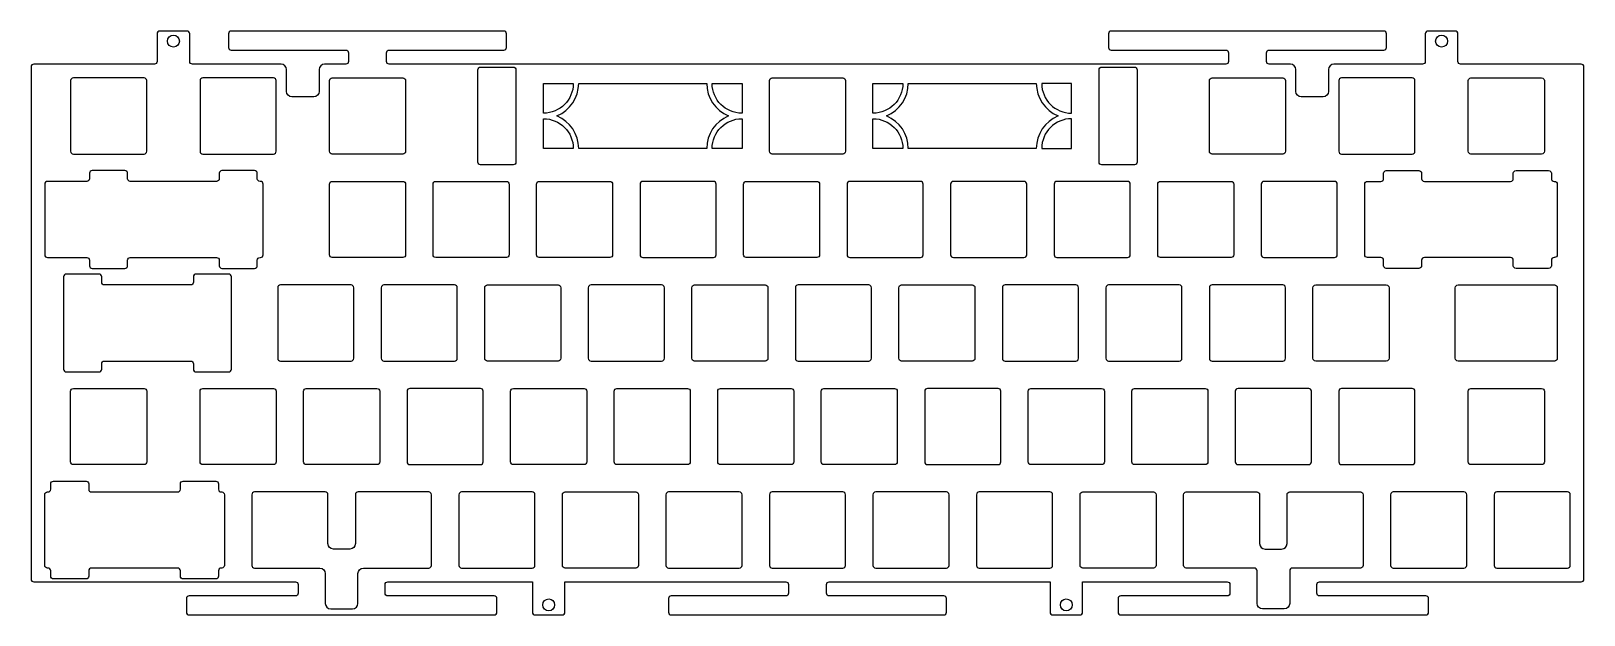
# Model space of a CAD drawing. Header units: millimetres. Extents: x -286 to 0, y -6 to 101.
import ezdxf

# ---------------------------------------------------------------- set-up
doc = ezdxf.new("R2010")
doc.units = ezdxf.units.MM
doc.layers.get('0').update_dxf_attribs({"linetype": 'CONTINUOUS'})

msp = doc.modelspace()

# ---------------------------------------------------------------- linework, layer by layer
for points in [[(-92.25, 0), (-65.65, 0, -0.414213562), (-65.15, -0.5), (-65.15, -2.1, -0.414213562), (-65.65, -2.6), (-85.225, -2.6, 0.414213562), (-85.725, -3.1), (-85.725, -5.6, 0.414213562), (-85.225, -6.1), (-29.075, -6.1, 0.414213562), (-28.575, -5.6), (-28.575, -3.1, 0.414213562), (-29.075, -2.6), (-48.65, -2.6, -0.414213562), (-49.15, -2.1), (-49.15, -0.5, -0.414213562), (-48.65, 0), (-0.5, 0, 0.414213562), (0, 0.5), (0, 94.75, 0.414213562), (-0.5, 95.25), (-22.69375, 95.25, -0.414213562), (-23.19375, 95.75), (-23.19375, 100.85, 0.414213562), (-23.69375, 101.35), (-28.69375, 101.35, 0.414213562), (-29.19375, 100.85), (-29.19375, 95.75, -0.414213562), (-29.69375, 95.25), (-46.00625, 95.25, 0.414213562), (-47.00625, 94.25), (-47.00625, 90.25, -0.414213562), (-48.00625, 89.25), (-52.00625, 89.25, -0.414213562), (-53.00625, 90.25), (-53.00625, 94.25, 0.414213562), (-54.00625, 95.25), (-57.9125, 95.25, -0.414213562), (-58.4125, 95.75), (-58.4125, 97.35, -0.414213562), (-57.9125, 97.85), (-36.8375, 97.85, 0.414213562), (-36.3375, 98.35), (-36.3375, 100.85, 0.414213562), (-36.8375, 101.35), (-86.9875, 101.35, 0.414213562), (-87.4875, 100.85), (-87.4875, 98.35, 0.414213562), (-86.9875, 97.85), (-65.9125, 97.85, -0.414213562), (-65.4125, 97.35), (-65.4125, 95.75, -0.414213562), (-65.9125, 95.25), (-219.8375, 95.25, -0.414213562), (-220.3375, 95.75), (-220.3375, 97.35, -0.414213562), (-219.8375, 97.85), (-198.762, 97.85, 0.414213562), (-198.262, 98.35), (-198.262, 100.85, 0.414213562), (-198.762, 101.35), (-248.912, 101.35, 0.414213562), (-249.412, 100.85), (-249.412, 98.35, 0.414213562), (-248.912, 97.85), (-227.8375, 97.85, -0.414213562), (-227.3375, 97.35), (-227.3375, 95.75, -0.414213562), (-227.8375, 95.25), (-231.74375, 95.25, 0.414213562), (-232.74375, 94.25), (-232.74375, 90.25, -0.414213562), (-233.74375, 89.25), (-237.74375, 89.25, -0.414213562), (-238.74375, 90.25), (-238.74375, 94.25, 0.414213562), (-239.74375, 95.25), (-256.05625, 95.25, -0.414213562), (-256.55625, 95.75), (-256.55625, 100.85, 0.414213562), (-257.05625, 101.35), (-262.05625, 101.35, 0.414213562), (-262.55625, 100.85), (-262.55625, 95.75, -0.414213562), (-263.05625, 95.25), (-285.25, 95.25, 0.414213562), (-285.75, 94.75), (-285.75, 0.5, 0.414213562), (-285.25, 0), (-237.1, 0, -0.414213562), (-236.6, -0.5), (-236.6, -2.1, -0.414213562), (-237.1, -2.6), (-256.675, -2.6, 0.414213562), (-257.175, -3.1), (-257.175, -5.6, 0.414213562), (-256.675, -6.1), (-200.525, -6.1, 0.414213562), (-200.025, -5.6), (-200.025, -3.1, 0.414213562), (-200.525, -2.6), (-220.1, -2.6, -0.414213562), (-220.6, -2.1), (-220.6, -0.5, -0.414213562), (-220.1, 0), (-193.5, 0), (-193.5, -5.6, 0.414213562), (-193, -6.1), (-188, -6.1, 0.414213562), (-187.5, -5.6), (-187.5, 0), (-146.875, 0, -0.414213562), (-146.375, -0.5), (-146.375, -2.1, -0.414213562), (-146.875, -2.6), (-167.95, -2.6, 0.414213562), (-168.45, -3.1), (-168.45, -5.6, 0.414213562), (-167.95, -6.1), (-117.8, -6.1, 0.414213562), (-117.3, -5.6), (-117.3, -3.1, 0.414213562), (-117.8, -2.6), (-138.875, -2.6, -0.414213562), (-139.375, -2.1), (-139.375, -0.5, -0.414213562), (-138.875, 0), (-98.25, 0), (-98.25, -5.6, 0.414213562), (-97.75, -6.1), (-92.75, -6.1, 0.414213562), (-92.25, -5.6)], [(-203.525, 77.225), (-203.525, 94.225, -0.414213562), (-203.025, 94.725), (-197.025, 94.725, -0.414213562), (-196.525, 94.225), (-196.525, 77.225, -0.414213562), (-197.025, 76.725), (-203.025, 76.725, -0.414213562)], [(-82.725, 76.725), (-88.725, 76.725, -0.414213562), (-89.225, 77.225), (-89.225, 94.225, -0.414213562), (-88.725, 94.725), (-82.725, 94.725, -0.414213562), (-82.225, 94.225), (-82.225, 77.225, -0.414213562)], [(-277.9625, 92.725, 0.414213562), (-278.4625, 92.225), (-278.4625, 79.225, 0.414213562), (-277.9625, 78.725), (-264.9625, 78.725, 0.414213562), (-264.4625, 79.225), (-264.4625, 92.225, 0.414213562), (-264.9625, 92.725)], [(-254.65, 79.225, 0.414213562), (-254.15, 78.725), (-241.15, 78.725, 0.414213562), (-240.65, 79.225), (-240.65, 92.225, 0.414213562), (-241.15, 92.725), (-254.15, 92.725, 0.414213562), (-254.65, 92.225)], [(-230.3375, 92.725), (-217.3375, 92.725, -0.414213562), (-216.8375, 92.225), (-216.8375, 79.225, -0.414213562), (-217.3375, 78.725), (-230.3375, 78.725, -0.414213562), (-230.8375, 79.225), (-230.8375, 92.225, -0.414213562)], [(-191.475, 86.225), (-191.475, 91.725), (-185.975, 91.725, -0.414213562)], [(-157.425, 85.725, 0.302775638), (-161.425, 79.725), (-184.975, 79.725, 0.302775638), (-188.975, 85.725, 0.302775638), (-184.975, 91.725), (-161.425, 91.725, 0.302775638)], [(-154.925, 91.725), (-154.925, 86.225, -0.414213562), (-160.425, 91.725)], [(-149.875, 79.225), (-149.875, 92.225, -0.414213562), (-149.375, 92.725), (-136.375, 92.725, -0.414213562), (-135.875, 92.225), (-135.875, 79.225, -0.414213562), (-136.375, 78.725), (-149.375, 78.725, -0.414213562)], [(-130.825, 86.225), (-130.825, 91.725), (-125.325, 91.725, -0.414213562)], [(-100.775, 91.725, 0.302775638), (-96.775, 85.725, 0.302775638), (-100.775, 79.725), (-124.325, 79.725, 0.302775638), (-128.325, 85.725, 0.302775638), (-124.325, 91.725)], [(-99.775, 91.725, 0.414213562), (-94.275, 86.225), (-94.275, 91.725)], [(-68.9125, 79.225), (-68.9125, 92.225, -0.414213562), (-68.4125, 92.725), (-55.4125, 92.725, -0.414213562), (-54.9125, 92.225), (-54.9125, 79.225, -0.414213562), (-55.4125, 78.725), (-68.4125, 78.725, -0.414213562)], [(-44.6, 92.725, 0.414213562), (-45.1, 92.225), (-45.1, 79.225, 0.414213562), (-44.6, 78.725), (-31.6, 78.725, 0.414213562), (-31.1, 79.225), (-31.1, 92.225, 0.414213562), (-31.6, 92.725)], [(-20.7875, 92.725), (-7.7875, 92.725, -0.414213562), (-7.2875, 92.225), (-7.2875, 79.225, -0.414213562), (-7.7875, 78.725), (-20.7875, 78.725, -0.414213562), (-21.2875, 79.225), (-21.2875, 92.225, -0.414213562)], [(-191.475, 79.725), (-191.475, 85.225, -0.414213562), (-185.975, 79.725)], [(-154.925, 79.725), (-160.425, 79.725, -0.414213562), (-154.925, 85.225)], [(-130.825, 79.725), (-130.825, 85.225, -0.414213562), (-125.325, 79.725)], [(-94.275, 85.225, 0.414213562), (-99.775, 79.725), (-94.275, 79.725)], [(-250.61825, 75.675, 0.414213562), (-251.11825, 75.175), (-251.11825, 74.175, -0.414213562), (-251.61825, 73.675), (-267.49425, 73.675, -0.414213562), (-267.99425, 74.175), (-267.99425, 75.175, 0.414213562), (-268.49425, 75.675), (-274.49425, 75.675, 0.414213562), (-274.99425, 75.175), (-274.99425, 74.175, -0.414213562), (-275.49425, 73.675), (-282.725, 73.675, 0.414213562), (-283.225, 73.175), (-283.225, 60.175, 0.414213562), (-282.725, 59.675), (-275.49425, 59.675, -0.414213562), (-274.99425, 59.175), (-274.99425, 58.175, 0.414213562), (-274.49425, 57.675), (-268.49425, 57.675, 0.414213562), (-267.99425, 58.175), (-267.99425, 59.175, -0.414213562), (-267.49425, 59.675), (-251.61825, 59.675, -0.414213562), (-251.11825, 59.175), (-251.11825, 58.175, 0.414213562), (-250.61825, 57.675), (-244.61825, 57.675, 0.414213562), (-244.11825, 58.175), (-244.11825, 59.175, -0.414213562), (-243.61825, 59.675), (-243.53125, 59.675, 0.414213562), (-243.03125, 60.175), (-243.03125, 73.175, 0.414213562), (-243.53125, 73.675), (-243.61825, 73.675, -0.414213562), (-244.11825, 74.175), (-244.11825, 75.175, 0.414213562), (-244.61825, 75.675)], [(-36.86925, 74.175), (-36.86925, 75.175, -0.414213562), (-36.36925, 75.675), (-30.36925, 75.675, -0.414213562), (-29.86925, 75.175), (-29.86925, 74.175, 0.414213562), (-29.36925, 73.675), (-13.49325, 73.675, 0.414213562), (-12.99325, 74.175), (-12.99325, 75.175, -0.414213562), (-12.49325, 75.675), (-6.49325, 75.675, -0.414213562), (-5.99325, 75.175), (-5.99325, 74.175, 0.414213562), (-5.49325, 73.675), (-5.40625, 73.675, -0.414213562), (-4.90625, 73.175), (-4.90625, 60.175, -0.414213562), (-5.40625, 59.675), (-5.49325, 59.675, 0.414213562), (-5.99325, 59.175), (-5.99325, 58.175, -0.414213562), (-6.49325, 57.675), (-12.49325, 57.675, -0.414213562), (-12.99325, 58.175), (-12.99325, 59.175, 0.414213562), (-13.49325, 59.675), (-29.36925, 59.675, 0.414213562), (-29.86925, 59.175), (-29.86925, 58.175, -0.414213562), (-30.36925, 57.675), (-36.36925, 57.675, -0.414213562), (-36.86925, 58.175), (-36.86925, 59.175, 0.414213562), (-37.36925, 59.675), (-39.8375, 59.675, -0.414213562), (-40.3375, 60.175), (-40.3375, 73.175, -0.414213562), (-39.8375, 73.675), (-37.36925, 73.675, 0.414213562)], [(-216.8375, 73.175), (-216.8375, 60.175, -0.414213562), (-217.3375, 59.675), (-230.3375, 59.675, -0.414213562), (-230.8375, 60.175), (-230.8375, 73.175, -0.414213562), (-230.3375, 73.675), (-217.3375, 73.675, -0.414213562)], [(-211.2875, 73.675), (-198.2875, 73.675, -0.414213562), (-197.7875, 73.175), (-197.7875, 60.175, -0.414213562), (-198.2875, 59.675), (-211.2875, 59.675, -0.414213562), (-211.7875, 60.175), (-211.7875, 73.175, -0.414213562)], [(-178.7375, 73.175), (-178.7375, 60.175, -0.414213562), (-179.2375, 59.675), (-192.2375, 59.675, -0.414213562), (-192.7375, 60.175), (-192.7375, 73.175, -0.414213562), (-192.2375, 73.675), (-179.2375, 73.675, -0.414213562)], [(-160.1875, 59.675, 0.414213562), (-159.6875, 60.175), (-159.6875, 73.175, 0.414213562), (-160.1875, 73.675), (-173.1875, 73.675, 0.414213562), (-173.6875, 73.175), (-173.6875, 60.175, 0.414213562), (-173.1875, 59.675)], [(-154.6375, 60.175), (-154.6375, 73.175, -0.414213562), (-154.1375, 73.675), (-141.1375, 73.675, -0.414213562), (-140.6375, 73.175), (-140.6375, 60.175, -0.414213562), (-141.1375, 59.675), (-154.1375, 59.675, -0.414213562)], [(-135.0875, 73.675, 0.414213562), (-135.5875, 73.175), (-135.5875, 60.175, 0.414213562), (-135.0875, 59.675), (-122.0875, 59.675, 0.414213562), (-121.5875, 60.175), (-121.5875, 73.175, 0.414213562), (-122.0875, 73.675)], [(-102.5375, 73.175, 0.414213562), (-103.0375, 73.675), (-116.0375, 73.675, 0.414213562), (-116.5375, 73.175), (-116.5375, 60.175, 0.414213562), (-116.0375, 59.675), (-103.0375, 59.675, 0.414213562), (-102.5375, 60.175)], [(-97.4875, 60.175, 0.414213562), (-96.9875, 59.675), (-83.9875, 59.675, 0.414213562), (-83.4875, 60.175), (-83.4875, 73.175, 0.414213562), (-83.9875, 73.675), (-96.9875, 73.675, 0.414213562), (-97.4875, 73.175)], [(-78.4375, 60.175), (-78.4375, 73.175, -0.414213562), (-77.9375, 73.675), (-64.9375, 73.675, -0.414213562), (-64.4375, 73.175), (-64.4375, 60.175, -0.414213562), (-64.9375, 59.675), (-77.9375, 59.675, -0.414213562)], [(-58.8875, 73.675, 0.414213562), (-59.3875, 73.175), (-59.3875, 60.175, 0.414213562), (-58.8875, 59.675), (-45.8875, 59.675, 0.414213562), (-45.3875, 60.175), (-45.3875, 73.175, 0.414213562), (-45.8875, 73.675)], [(-248.88075, 56.125, 0.414213562), (-249.38075, 56.625), (-255.38075, 56.625, 0.414213562), (-255.88075, 56.125), (-255.88075, 55.125, -0.414213562), (-256.38075, 54.625), (-272.25675, 54.625, -0.414213562), (-272.75675, 55.125), (-272.75675, 56.125, 0.414213562), (-273.25675, 56.625), (-279.25675, 56.625, 0.414213562), (-279.75675, 56.125), (-279.75675, 39.125, 0.414213562), (-279.25675, 38.625), (-273.25675, 38.625, 0.414213562), (-272.75675, 39.125), (-272.75675, 40.125, -0.414213562), (-272.25675, 40.625), (-256.38075, 40.625, -0.414213562), (-255.88075, 40.125), (-255.88075, 39.125, 0.414213562), (-255.38075, 38.625), (-249.38075, 38.625, 0.414213562), (-248.88075, 39.125)], [(-239.8625, 54.625, 0.414213562), (-240.3625, 54.125), (-240.3625, 41.125, 0.414213562), (-239.8625, 40.625), (-226.8625, 40.625, 0.414213562), (-226.3625, 41.125), (-226.3625, 54.125, 0.414213562), (-226.8625, 54.625)], [(-207.3125, 54.125, 0.414213562), (-207.8125, 54.625), (-220.8125, 54.625, 0.414213562), (-221.3125, 54.125), (-221.3125, 41.125, 0.414213562), (-220.8125, 40.625), (-207.8125, 40.625, 0.414213562), (-207.3125, 41.125)], [(-201.7625, 54.625), (-188.7625, 54.625, -0.414213562), (-188.2625, 54.125), (-188.2625, 41.125, -0.414213562), (-188.7625, 40.625), (-201.7625, 40.625, -0.414213562), (-202.2625, 41.125), (-202.2625, 54.125, -0.414213562)], [(-169.7125, 40.625, 0.414213562), (-169.2125, 41.125), (-169.2125, 54.125, 0.414213562), (-169.7125, 54.625), (-182.7125, 54.625, 0.414213562), (-183.2125, 54.125), (-183.2125, 41.125, 0.414213562), (-182.7125, 40.625)], [(-164.1625, 41.125), (-164.1625, 54.125, -0.414213562), (-163.6625, 54.625), (-150.6625, 54.625, -0.414213562), (-150.1625, 54.125), (-150.1625, 41.125, -0.414213562), (-150.6625, 40.625), (-163.6625, 40.625, -0.414213562)], [(-144.6125, 54.625, 0.414213562), (-145.1125, 54.125), (-145.1125, 41.125, 0.414213562), (-144.6125, 40.625), (-131.6125, 40.625, 0.414213562), (-131.1125, 41.125), (-131.1125, 54.125, 0.414213562), (-131.6125, 54.625)], [(-112.5625, 40.625), (-125.5625, 40.625, -0.414213562), (-126.0625, 41.125), (-126.0625, 54.125, -0.414213562), (-125.5625, 54.625), (-112.5625, 54.625, -0.414213562), (-112.0625, 54.125), (-112.0625, 41.125, -0.414213562)], [(-93.0125, 54.125, 0.414213562), (-93.5125, 54.625), (-106.5125, 54.625, 0.414213562), (-107.0125, 54.125), (-107.0125, 41.125, 0.414213562), (-106.5125, 40.625), (-93.5125, 40.625, 0.414213562), (-93.0125, 41.125)], [(-87.9625, 41.125, 0.414213562), (-87.4625, 40.625), (-74.4625, 40.625, 0.414213562), (-73.9625, 41.125), (-73.9625, 54.125, 0.414213562), (-74.4625, 54.625), (-87.4625, 54.625, 0.414213562), (-87.9625, 54.125)], [(-55.4125, 40.625, 0.414213562), (-54.9125, 41.125), (-54.9125, 54.125, 0.414213562), (-55.4125, 54.625), (-68.4125, 54.625, 0.414213562), (-68.9125, 54.125), (-68.9125, 41.125, 0.414213562), (-68.4125, 40.625)], [(-49.3625, 54.625), (-36.3625, 54.625, -0.414213562), (-35.8625, 54.125), (-35.8625, 41.125, -0.414213562), (-36.3625, 40.625), (-49.3625, 40.625, -0.414213562), (-49.8625, 41.125), (-49.8625, 54.125, -0.414213562)], [(-23.66875, 41.125), (-23.66875, 54.125, -0.414213562), (-23.16875, 54.625), (-5.40625, 54.625, -0.414213562), (-4.90625, 54.125), (-4.90625, 41.125, -0.414213562), (-5.40625, 40.625), (-23.16875, 40.625, -0.414213562)], [(-264.9625, 21.575), (-277.9625, 21.575, -0.414213562), (-278.4625, 22.075), (-278.4625, 35.075, -0.414213562), (-277.9625, 35.575), (-264.9625, 35.575, -0.414213562), (-264.4625, 35.075), (-264.4625, 22.075, -0.414213562)], [(-254.65, 22.075), (-254.65, 35.075, -0.414213562), (-254.15, 35.575), (-241.15, 35.575, -0.414213562), (-240.65, 35.075), (-240.65, 22.075, -0.414213562), (-241.15, 21.575), (-254.15, 21.575, -0.414213562)], [(-221.6, 35.075), (-221.6, 22.075, -0.414213562), (-222.1, 21.575), (-235.1, 21.575, -0.414213562), (-235.6, 22.075), (-235.6, 35.075, -0.414213562), (-235.1, 35.575), (-222.1, 35.575, -0.414213562)], [(-216.05, 35.575, 0.414213562), (-216.55, 35.075), (-216.55, 22.075, 0.414213562), (-216.05, 21.575), (-203.05, 21.575, 0.414213562), (-202.55, 22.075), (-202.55, 35.075, 0.414213562), (-203.05, 35.575)], [(-184, 21.575), (-197, 21.575, -0.414213562), (-197.5, 22.075), (-197.5, 35.075, -0.414213562), (-197, 35.575), (-184, 35.575, -0.414213562), (-183.5, 35.075), (-183.5, 22.075, -0.414213562)], [(-164.95, 21.575), (-177.95, 21.575, -0.414213562), (-178.45, 22.075), (-178.45, 35.075, -0.414213562), (-177.95, 35.575), (-164.95, 35.575, -0.414213562), (-164.45, 35.075), (-164.45, 22.075, -0.414213562)], [(-145.4, 35.075), (-145.4, 22.075, -0.414213562), (-145.9, 21.575), (-158.9, 21.575, -0.414213562), (-159.4, 22.075), (-159.4, 35.075, -0.414213562), (-158.9, 35.575), (-145.9, 35.575, -0.414213562)], [(-126.85, 21.575), (-139.85, 21.575, -0.414213562), (-140.35, 22.075), (-140.35, 35.075, -0.414213562), (-139.85, 35.575), (-126.85, 35.575, -0.414213562), (-126.35, 35.075), (-126.35, 22.075, -0.414213562)], [(-120.8, 35.575, 0.414213562), (-121.3, 35.075), (-121.3, 22.075, 0.414213562), (-120.8, 21.575), (-107.8, 21.575, 0.414213562), (-107.3, 22.075), (-107.3, 35.075, 0.414213562), (-107.8, 35.575)], [(-88.75, 21.575), (-101.75, 21.575, -0.414213562), (-102.25, 22.075), (-102.25, 35.075, -0.414213562), (-101.75, 35.575), (-88.75, 35.575, -0.414213562), (-88.25, 35.075), (-88.25, 22.075, -0.414213562)], [(-69.2, 35.075), (-69.2, 22.075, -0.414213562), (-69.7, 21.575), (-82.7, 21.575, -0.414213562), (-83.2, 22.075), (-83.2, 35.075, -0.414213562), (-82.7, 35.575), (-69.7, 35.575, -0.414213562)], [(-50.15, 35.075, 0.414213562), (-50.65, 35.575), (-63.65, 35.575, 0.414213562), (-64.15, 35.075), (-64.15, 22.075, 0.414213562), (-63.65, 21.575), (-50.65, 21.575, 0.414213562), (-50.15, 22.075)], [(-31.6, 21.575, 0.414213562), (-31.1, 22.075), (-31.1, 35.075, 0.414213562), (-31.6, 35.575), (-44.6, 35.575, 0.414213562), (-45.1, 35.075), (-45.1, 22.075, 0.414213562), (-44.6, 21.575)], [(-7.2875, 35.075), (-7.2875, 22.075, -0.414213562), (-7.7875, 21.575), (-20.7875, 21.575, -0.414213562), (-21.2875, 22.075), (-21.2875, 35.075, -0.414213562), (-20.7875, 35.575), (-7.7875, 35.575, -0.414213562)], [(-251.262, 18.025), (-251.262, 17.025, 0.414213562), (-250.762, 16.525), (-250.675, 16.525, -0.414213562), (-250.175, 16.025), (-250.175, 3.025, -0.414213562), (-250.675, 2.525), (-250.762, 2.525, 0.414213562), (-251.262, 2.025), (-251.262, 1.025, -0.414213562), (-251.762, 0.525), (-257.762, 0.525, -0.414213562), (-258.262, 1.025), (-258.262, 2.025, 0.414213562), (-258.762, 2.525), (-274.638, 2.525, 0.414213562), (-275.138, 2.025), (-275.138, 1.025, -0.414213562), (-275.638, 0.525), (-281.638, 0.525, -0.414213562), (-282.138, 1.025), (-282.138, 2.025, 0.414213562), (-282.638, 2.525), (-282.725, 2.525, -0.414213562), (-283.225, 3.025), (-283.225, 16.025, -0.414213562), (-282.725, 16.525), (-282.638, 16.525, 0.414213562), (-282.138, 17.025), (-282.138, 18.025, -0.414213562), (-281.638, 18.525), (-275.638, 18.525, -0.414213562), (-275.138, 18.025), (-275.138, 17.025, 0.414213562), (-274.638, 16.525), (-258.762, 16.525, 0.414213562), (-258.262, 17.025), (-258.262, 18.025, -0.414213562), (-257.762, 18.525), (-251.762, 18.525, -0.414213562)], [(-212.575, 2.525, 0.414213562), (-212.075, 3.025), (-212.075, 16.025, 0.414213562), (-212.575, 16.525), (-225.575, 16.525, 0.414213562), (-226.075, 16.025), (-226.075, 7.025, -0.414213562), (-227.075, 6.025), (-230.125, 6.025, -0.414213562), (-231.125, 7.025), (-231.125, 16.025, 0.414213562), (-231.625, 16.525), (-244.625, 16.525, 0.414213562), (-245.125, 16.025), (-245.125, 3.025, 0.414213562), (-244.625, 2.525), (-232.6, 2.525, -0.414213562), (-231.6, 1.525), (-231.6, -3.975, 0.414213562), (-230.6, -4.975), (-226.6, -4.975, 0.414213562), (-225.6, -3.975), (-225.6, 1.525, -0.414213562), (-224.6, 2.525)], [(-207.025, 3.025, 0.414213562), (-206.525, 2.525), (-193.525, 2.525, 0.414213562), (-193.025, 3.025), (-193.025, 16.025, 0.414213562), (-193.525, 16.525), (-206.525, 16.525, 0.414213562), (-207.025, 16.025)], [(-173.975, 16.025), (-173.975, 3.025, -0.414213562), (-174.475, 2.525), (-187.475, 2.525, -0.414213562), (-187.975, 3.025), (-187.975, 16.025, -0.414213562), (-187.475, 16.525), (-174.475, 16.525, -0.414213562)], [(-154.925, 16.025, 0.414213562), (-155.425, 16.525), (-168.425, 16.525, 0.414213562), (-168.925, 16.025), (-168.925, 3.025, 0.414213562), (-168.425, 2.525), (-155.425, 2.525, 0.414213562), (-154.925, 3.025)], [(-149.375, 16.525, 0.414213562), (-149.875, 16.025), (-149.875, 3.025, 0.414213562), (-149.375, 2.525), (-136.375, 2.525, 0.414213562), (-135.875, 3.025), (-135.875, 16.025, 0.414213562), (-136.375, 16.525)], [(-116.825, 16.025, 0.414213562), (-117.325, 16.525), (-130.325, 16.525, 0.414213562), (-130.825, 16.025), (-130.825, 3.025, 0.414213562), (-130.325, 2.525), (-117.325, 2.525, 0.414213562), (-116.825, 3.025)], [(-97.775, 16.025, 0.414213562), (-98.275, 16.525), (-111.275, 16.525, 0.414213562), (-111.775, 16.025), (-111.775, 3.025, 0.414213562), (-111.275, 2.525), (-98.275, 2.525, 0.414213562), (-97.775, 3.025)], [(-92.725, 3.025), (-92.725, 16.025, -0.414213562), (-92.225, 16.525), (-79.225, 16.525, -0.414213562), (-78.725, 16.025), (-78.725, 3.025, -0.414213562), (-79.225, 2.525), (-92.225, 2.525, -0.414213562)], [(-53.65, 2.525, 0.414213562), (-54.15, 2.025), (-54.15, -3.975, -0.414213562), (-55.15, -4.975), (-59.15, -4.975, -0.414213562), (-60.15, -3.975), (-60.15, 2.025, 0.414213562), (-60.65, 2.525), (-73.175, 2.525, -0.414213562), (-73.675, 3.025), (-73.675, 16.025, -0.414213562), (-73.175, 16.525), (-60.175, 16.525, -0.414213562), (-59.675, 16.025), (-59.675, 7.025, 0.414213562), (-58.675, 6.025), (-55.625, 6.025, 0.414213562), (-54.625, 7.025), (-54.625, 16.025, -0.414213562), (-54.125, 16.525), (-41.125, 16.525, -0.414213562), (-40.625, 16.025), (-40.625, 3.025, -0.414213562), (-41.125, 2.525)], [(-21.575, 16.025, 0.414213562), (-22.075, 16.525), (-35.075, 16.525, 0.414213562), (-35.575, 16.025), (-35.575, 3.025, 0.414213562), (-35.075, 2.525), (-22.075, 2.525, 0.414213562), (-21.575, 3.025)], [(-3.025, 2.525, 0.414213562), (-2.525, 3.025), (-2.525, 16.025, 0.414213562), (-3.025, 16.525), (-16.025, 16.525, 0.414213562), (-16.525, 16.025), (-16.525, 3.025, 0.414213562), (-16.025, 2.525)]]:
    msp.add_lwpolyline(points, format="xyb", close=True)
for centre in [(-259.55625, 99.499), (-26.19375, 99.499), (-190.5, -4.249), (-95.25, -4.249)]:
    msp.add_circle(centre, 1.1)

doc.saveas('drawing.dxf')
